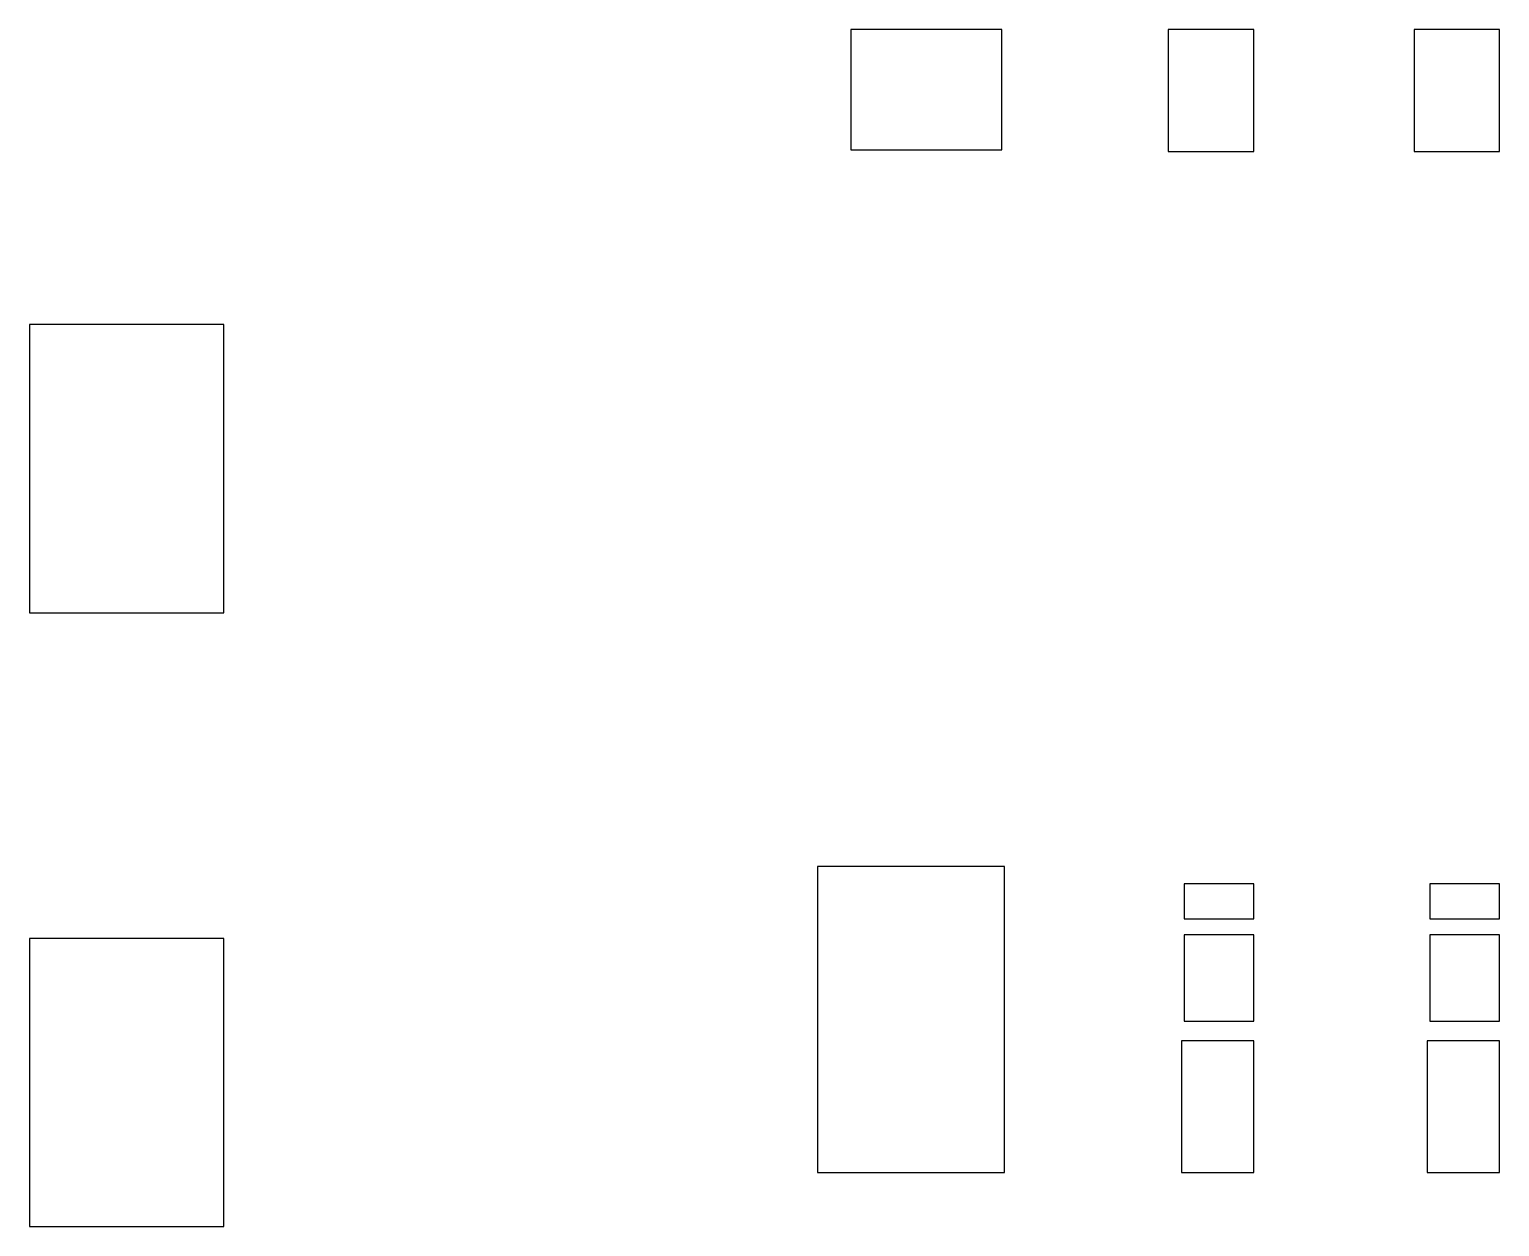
# Model space of a CAD drawing. Extents: x -678900 to 2378000, y 0 to 1840591.
# Drawn here: x -289584 to -206224, y 662934 to 730794 of the extents above; entities that cross this region are included whole.
import ezdxf

# ---------------------------------------------------------------- set-up
doc = ezdxf.new("R2010")
doc.units = 0
doc.header["$LTSCALE"] = 1000
doc.header["$MEASUREMENT"] = 0
doc.layers.add('DXMX_ClippingBox', color=251, linetype='CONTINUOUS')

msp = doc.modelspace()

# ---------------------------------------------------------------- linework, layer by layer
at = {"layer": 'DXMX_ClippingBox'}
for points in [[(-243004, 730793.9), (-243004, 723973.6), (-234441.9, 723973.6), (-234441.9, 730793.9)], [(-225011.7, 730793.9), (-225011.7, 723871.4), (-220163.2, 723871.4), (-220163.2, 730793.9)], [(-211072.8, 730793.9), (-211072.8, 723871.4), (-206224.2, 723871.4), (-206224.2, 730793.9)], [(-289583.6, 714067.1), (-289583.6, 697728.2), (-278552.1, 697728.2), (-278552.1, 714067.1)], [(-244894.9, 683343.6), (-244894.9, 665996.4), (-234303.8, 665996.4), (-234303.8, 683343.6)], [(-224112.5, 682371.4), (-224112.5, 680371.4), (-220163.2, 680371.4), (-220163.2, 682371.4)], [(-210173.6, 682371.4), (-210173.6, 680371.4), (-206224.2, 680371.4), (-206224.2, 682371.4)], [(-224112.5, 679471.4), (-224112.5, 674571.4), (-220163.2, 674571.4), (-220163.2, 679471.4)], [(-210173.6, 679471.4), (-210173.6, 674571.4), (-206224.2, 674571.4), (-206224.2, 679471.4)], [(-289583.6, 679272.7), (-289583.6, 662933.8), (-278552.1, 662933.8), (-278552.1, 679272.7)], [(-224263.2, 673471.4), (-224263.2, 665996.4), (-220163.2, 665996.4), (-220163.2, 673471.4)], [(-210324.2, 673471.4), (-210324.2, 665996.4), (-206224.2, 665996.4), (-206224.2, 673471.4)]]:
    msp.add_lwpolyline(points, close=True, dxfattribs=at)

doc.saveas('drawing.dxf')
